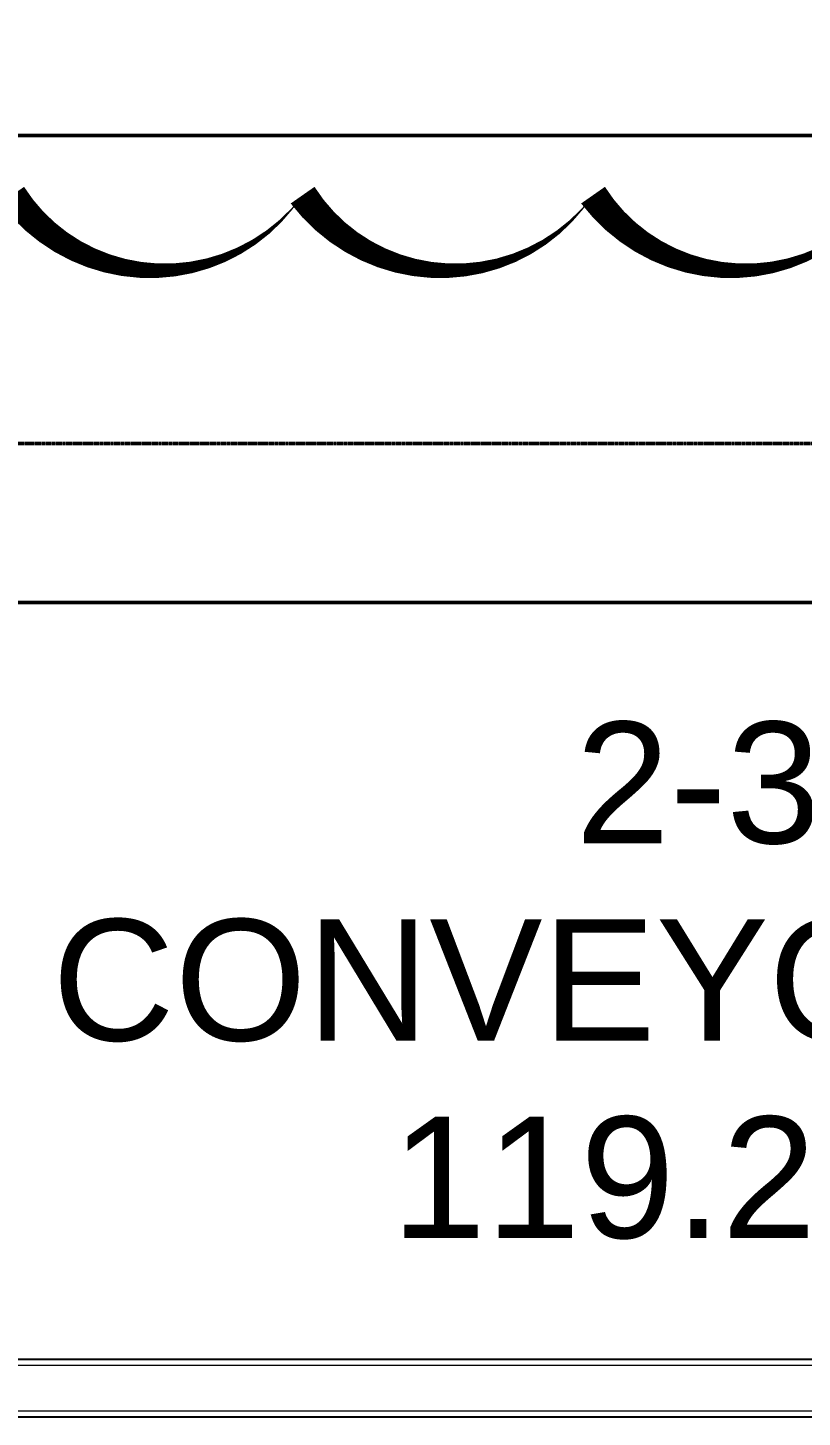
# Model space of a CAD drawing. Header units: metres. Extents: x -9891 to 773, y -8413 to 232.
# Drawn here: x -4947 to -4692.2, y -1655.1 to -1197.5 of the extents above; entities that cross this region are included whole.
import ezdxf
from ezdxf.enums import TextEntityAlignment as Align

# ---------------------------------------------------------------- set-up
doc = ezdxf.new("R2010")
doc.units = ezdxf.units.M
doc.header["$LTSCALE"] = 0.01
doc.header["$MEASUREMENT"] = 0
doc.linetypes.add('IKEA Long Dashed', pattern=[2.5, 2, -0.5])
doc.layers.get('0').update_dxf_attribs({"color": 30, "lineweight": 0})
doc.layers.add('AG-PLASTER', color=73, linetype='Continuous')
for name, color, linetype, lineweight in [('AG-Wall', 4, 'Continuous', 20), ('AI-040 @ 250', 2, 'Continuous', 20), ('HOLD', 7, 'Continuous', 0), ('SSN_PBC-AM_0', 5, 'Continuous', 50)]:
    doc.layers.add(name, color=color, linetype=linetype, lineweight=lineweight)
doc.styles.add('ARIAL', font='arial.ttf', dxfattribs={"width": 0.9})

# ---------------------------------------------------------------- blocks, each defined once
blk = doc.blocks.new('*U8')
at = {"style": 'ARIAL'}
for tag, p in [('NO', (1.676, 0.8)), ('MAHAL', (1.676, -1.8)), ('ALAN', (1.676, -4.4))]:
    blk.add_attdef(tag, text='', height=1.6, dxfattribs=at).set_placement(p, align=Align.MIDDLE_CENTER)
blk = doc.blocks.new('A$C4BDE36F2')
at = {"layer": 'SSN_PBC-AM_0'}
blk.add_lwpolyline([(-8.065, -4.4992), (-4.665, -4.4992), (-4.665, -6.0372), (-8.065, -6.0372)], close=True, dxfattribs=at)

msp = doc.modelspace()

# ---------------------------------------------------------------- linework, layer by layer
at = {"color": 160, "linetype": 'IKEA Long Dashed', "lineweight": 50}
msp.add_line((-4060.88, -1334.44), (-5184.51, -1334.44), dxfattribs=at)
at = {"layer": 'AG-PLASTER'}
for p, q in [((-4065.44, -1636.09), (-5336.44, -1636.09)), ((-4046.44, -1655.09), (-5336.44, -1655.09))]:
    msp.add_line(p, q, dxfattribs=at)
at = {"layer": 'AG-Wall'}
for p, q in [((-4063.44, -1638.09), (-5334.44, -1638.09)), ((-4048.44, -1653.09), (-5334.44, -1653.09))]:
    msp.add_line(p, q, dxfattribs=at)
at = {"layer": 'HOLD'}
msp.add_lwpolyline([(-4986.94, -668.62, 0, 9.56, -0.520567), (-4891.35, -668.62, 0, 9.56, -0.520567), (-4795.75, -668.62, 0, 9.56, -0.520567), (-4700.16, -668.62, 0, 9.56, -0.520567), (-4604.56, -668.62, 0, 9.56, -0.520567), (-4544.6, -704.25, 0, 9.56, -0.520567), (-4544.6, -799.85, 0, 9.56, -0.520567), (-4544.6, -895.44, 0, 9.56, -0.520567), (-4544.6, -991.04, 0, 9.56, -0.520567), (-4544.6, -1086.64, 0, 9.56, -0.520567), (-4544.6, -1182.23, 0, 9.56, -0.520567), (-4569.81, -1252.62, 0, 9.56, -0.520567), (-4665.4, -1252.62, 0, 9.56, -0.520567), (-4761, -1252.62, 0, 9.56, -0.520567), (-4856.59, -1252.62, 0, 9.56, -0.520567), (-4952.19, -1252.62, 0, 9.56, -0.520567)], format="xyseb", dxfattribs=at)

# ---------------------------------------------------------------- block references
at = {"ltscale": 2000, "xscale": 100, "yscale": 100, "zscale": 100}
msp.add_blockref('A$C4BDE36F2', (-4198.44, -783.09), dxfattribs=at)
at = {"layer": 'AI-040 @ 250', "color": 2, "linetype": 'Continuous', "lineweight": 20, "xscale": 25, "yscale": 25, "zscale": 25}
msp.add_blockref('*U8', (-4737.23, -1466.07), dxfattribs=at).add_auto_attribs({'ALAN': '119.20 m2', 'MAHAL': 'CONVEYOR AREA', 'NO': '2-312'})

doc.saveas('drawing.dxf')
